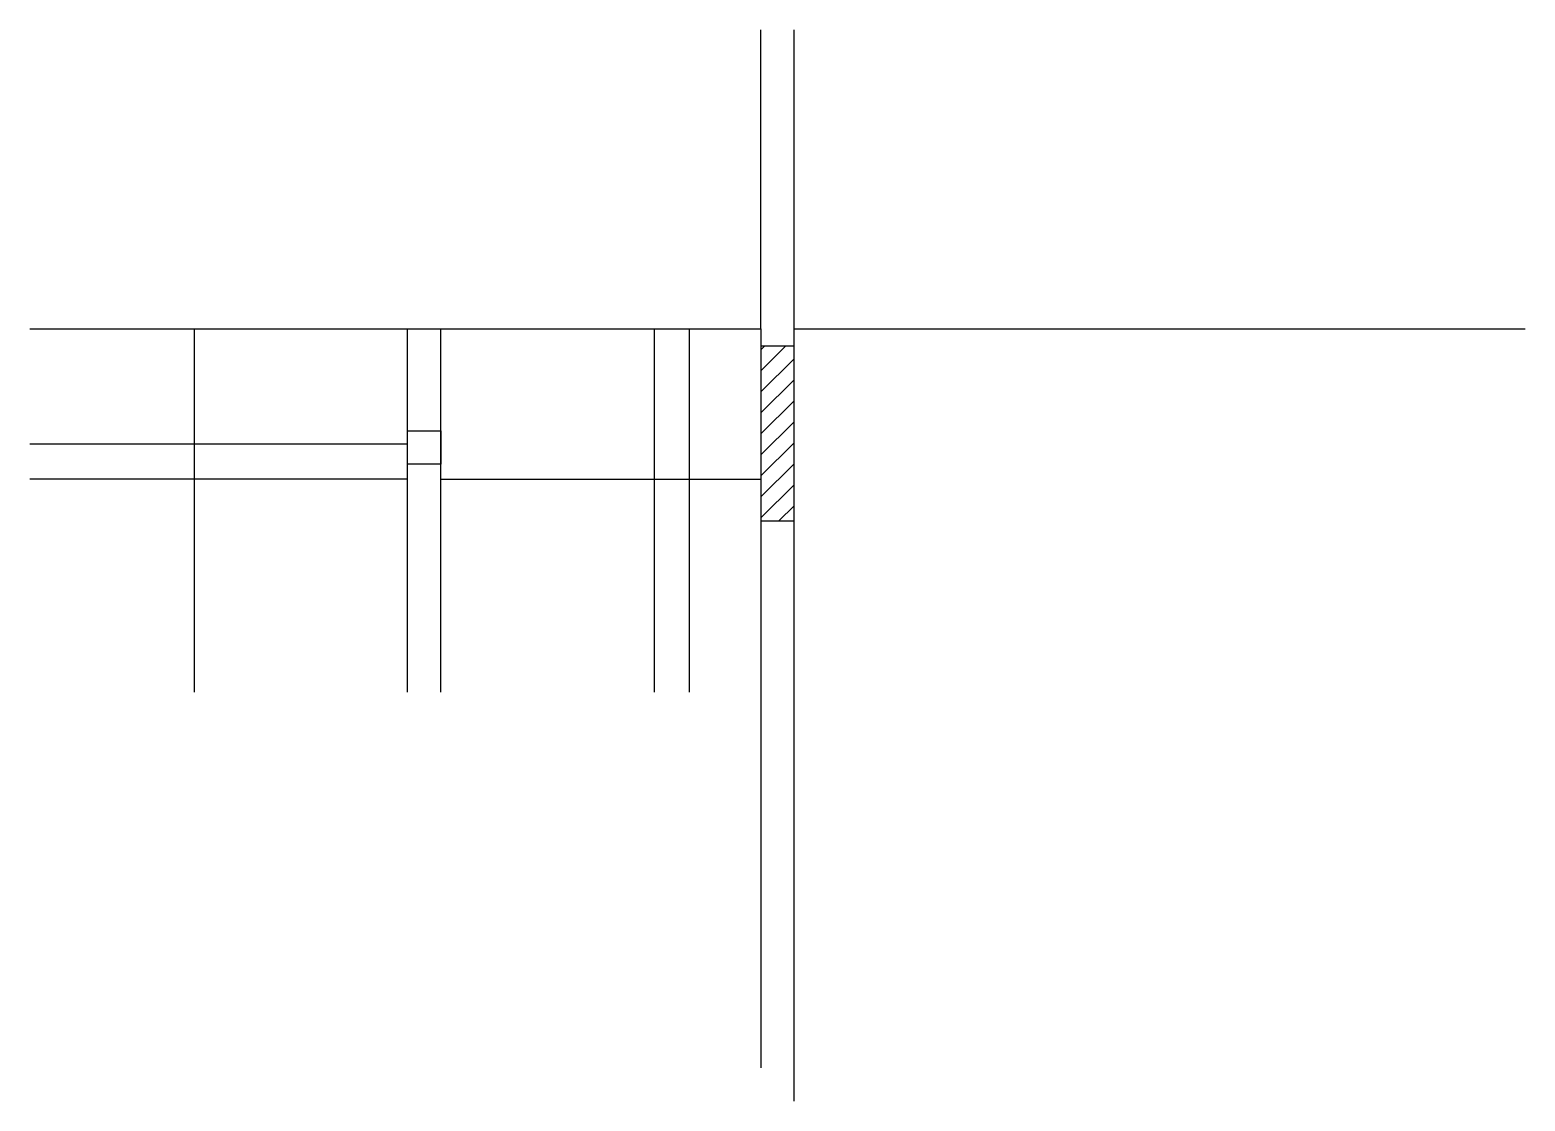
# Model space of a CAD drawing. Header units: metres. Extents: x 5363 to 6218, y 2555 to 3168.
import ezdxf

# ---------------------------------------------------------------- set-up
doc = ezdxf.new("R2010")
doc.units = ezdxf.units.M
for name, color, linetype in [('3', 7, 'Continuous'), ('7', 7, 'Continuous'), ('Painéis', 7, 'Continuous')]:
    doc.layers.add(name, color=color, linetype=linetype)

msp = doc.modelspace()

# ---------------------------------------------------------------- linework, layer by layer
at = {"layer": '3', "color": 7, "lineweight": 25}
for p, q in [((5780.72, 2996.94), (5780.72, 3167.94)), ((5799.72, 2986.94), (5799.72, 3167.94)), ((5578.72, 2788.94), (5578.72, 2996.94)), ((5597.72, 2788.94), (5597.72, 2996.94)), ((5780.72, 2972.81), (5794.85, 2986.94)), ((5780.72, 2984.83), (5782.83, 2986.94)), ((5780.72, 2960.79), (5799.72, 2979.79)), ((5780.72, 2948.77), (5799.72, 2967.77)), ((5780.72, 2936.75), (5799.72, 2955.75)), ((5780.72, 2924.73), (5799.72, 2943.73)), ((5780.72, 2912.71), (5799.72, 2931.71)), ((5780.72, 2900.69), (5799.72, 2919.69)), ((5780.72, 2888.67), (5799.72, 2907.67)), ((5791.02, 2886.94), (5799.72, 2895.65))]:
    msp.add_line(p, q, dxfattribs=at)
for points in [[(5362.72, 2996.94), (5780.72, 2996.94)], [(5780.72, 2996.94), (5780.72, 2986.94)], [(5799.72, 2996.94), (6217.72, 2996.94)], [(5799.72, 2986.94), (5799.72, 2996.94)], [(5780.72, 2886.94), (5780.72, 2573.94)], [(5799.72, 2554.94), (5799.72, 2886.94)]]:
    msp.add_lwpolyline(points, dxfattribs=at)
at = {"layer": '7', "color": 7, "lineweight": 25}
for points in [[(5780.72, 2886.94), (5799.72, 2886.94), (5799.72, 2986.94), (5780.72, 2986.94), (5780.72, 2886.94)], [(5578.72, 2938.44), (5597.72, 2938.44), (5597.72, 2919.44), (5578.72, 2919.44), (5578.72, 2938.44)]]:
    msp.add_lwpolyline(points, dxfattribs=at)
at = {"layer": 'Painéis', "color": 7, "lineweight": 25}
for p, q in [((5456.72, 2996.94), (5456.72, 2788.94)), ((5719.72, 2996.94), (5719.72, 2788.94)), ((5739.72, 2996.94), (5739.72, 2788.94)), ((5578.72, 2930.94), (5362.72, 2930.94)), ((5578.72, 2910.94), (5362.72, 2910.94)), ((5597.72, 2910.94), (5780.72, 2910.94))]:
    msp.add_line(p, q, dxfattribs=at)

doc.saveas('drawing.dxf')
